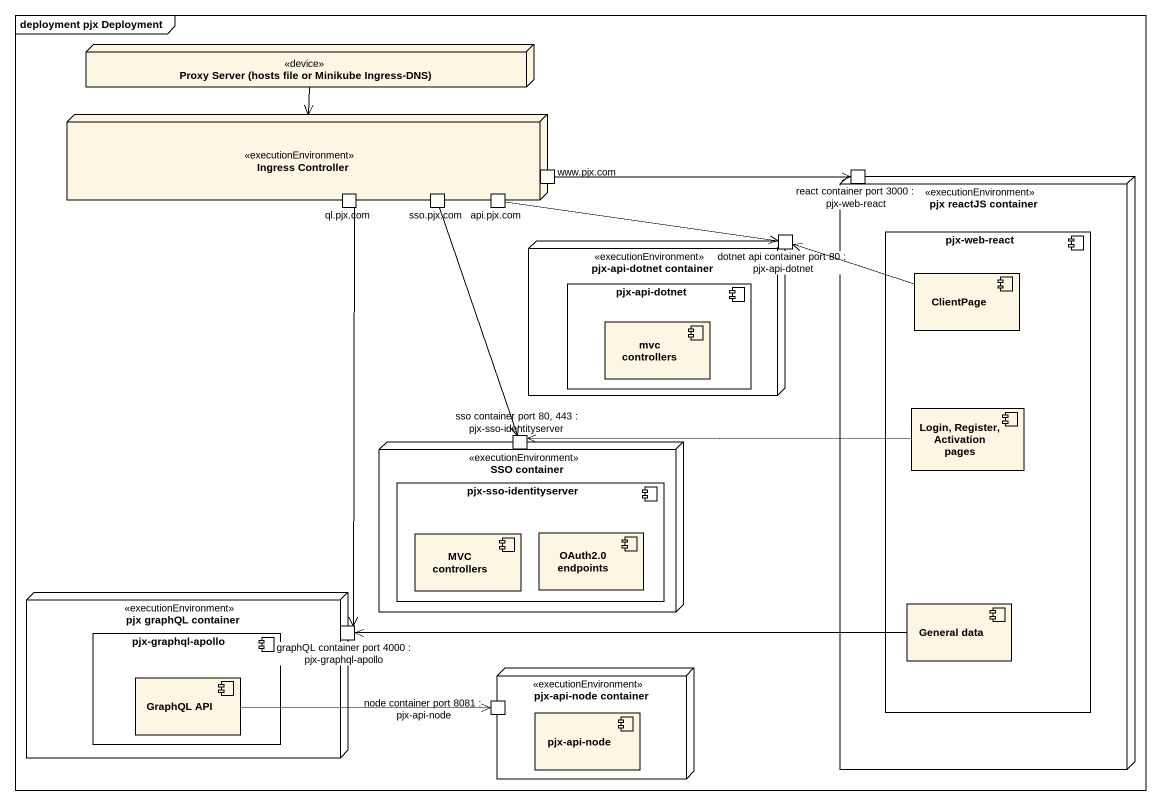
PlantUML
@startuml
mainframe deployment pjx Deployment
node "Proxy Server (hosts file or Minikube Ingress-DNS)" as Proxy_Server_hosts_file_or <<device>>
node "Ingress Controller" as Ingress_Controller <<executionEnvironment>> {
  port "ql.pjx.com" as ql_pjx_com
  port "sso.pjx.com" as sso_pjx_com
  port "api.pjx.com" as api_pjx_com
  port "www.pjx.com" as www_pjx_com
}
node "pjx reactJS container" as pjx_reactJS_container <<executionEnvironment>> {
  port "react container port 3000 : pjx-web-react" as react_container_port_3000
  component "pjx-web-react" as pjx_web_react {
    component ClientPage
    component "Login, Register, Activation pages" as Login_Register_Activation
    component "General data" as General_data
  }
}
node "pjx-api-dotnet container" as pjx_api_dotnet_container <<executionEnvironment>> {
  port "dotnet api container port 80 : pjx-api-dotnet" as dotnet_api_container_port_80
  component "pjx-api-dotnet" as pjx_api_dotnet {
    component "mvc controllers" as mvc_controllers
  }
}
node "SSO container" as SSO_container <<executionEnvironment>> {
  port "sso container port 80, 443 : pjx-sso-identityserver" as sso_container_port_80_443
  component "pjx-sso-identityserver" as pjx_sso_identityserver {
    component "MVC controllers" as MVC_controllers
    component "OAuth2.0 endpoints" as OAuth2_0_endpoints
  }
}
node "pjx graphQL container" as pjx_graphQL_container <<executionEnvironment>> {
  component "pjx-graphql-apollo" as pjx_graphql_apollo {
    component "GraphQL API" as GraphQL_API
  }
  port "graphQL container port 4000 : pjx-graphql-apollo" as graphQL_container_port_4000
}
node "pjx-api-node container" as pjx_api_node_container <<executionEnvironment>> {
  port "node container port 8081 : pjx-api-node" as node_container_port_8081
  component "pjx-api-node" as pjx_api_node
}
Proxy_Server_hosts_file_or --> Ingress_Controller
ql_pjx_com --> graphQL_container_port_4000
sso_pjx_com --> sso_container_port_80_443
api_pjx_com -right-> dotnet_api_container_port_80
www_pjx_com -right-> react_container_port_3000
ClientPage -left-> dotnet_api_container_port_80
Login_Register_Activation -left-> sso_container_port_80_443
General_data -left-> graphQL_container_port_4000
GraphQL_API -right-> node_container_port_8081
@enduml
